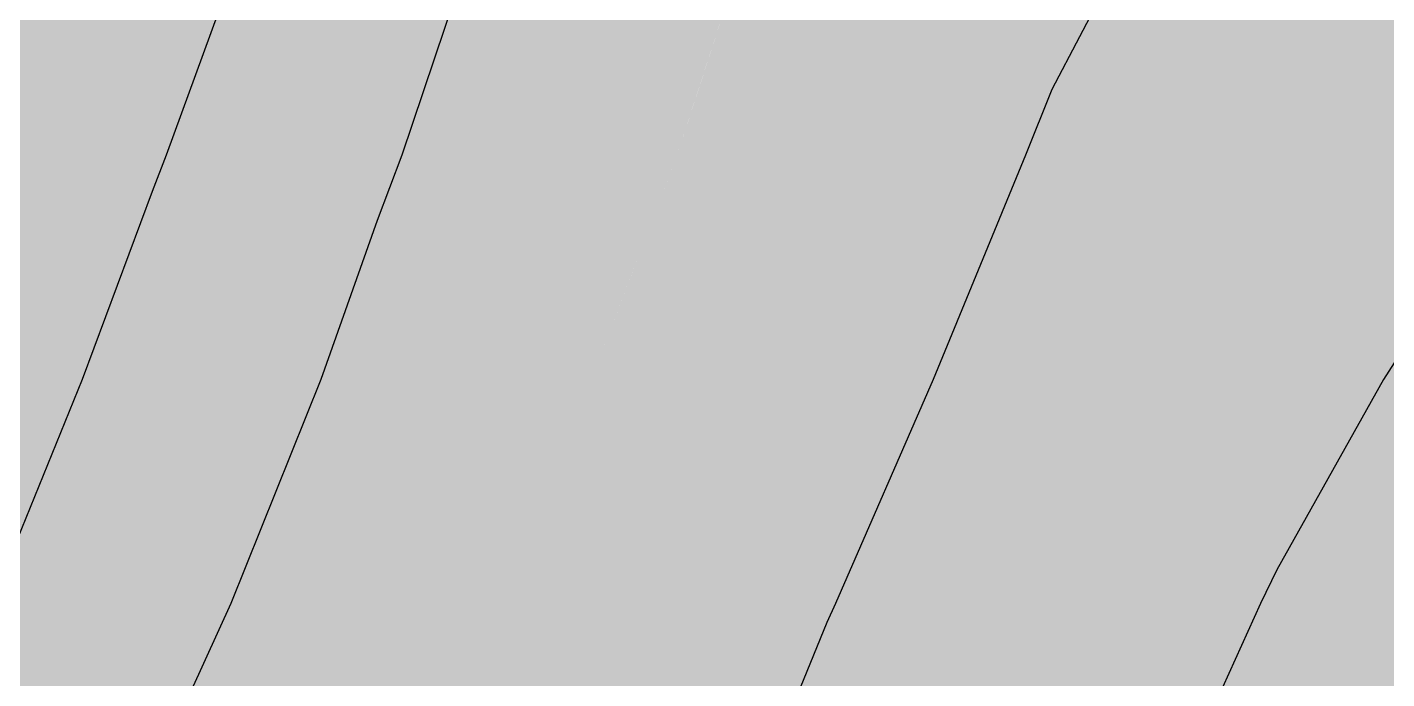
# Model space of a CAD drawing. Header units: inches. Extents: x 79.49066 to 79.49309, y 16.68944 to 16.6915.
# Drawn here: x 79.4924013 to 79.4925211, y 16.6900848 to 16.6901421 of the extents above; entities that cross this region are included whole.
import ezdxf

# ---------------------------------------------------------------- set-up
doc = ezdxf.new("R2010")
doc.units = ezdxf.units.IN
doc.header["$MEASUREMENT"] = 0
doc.layers.add('Contours_csv_excel_file_grd', color=7, linetype='CONTINUOUS')

msp = doc.modelspace()

# ---------------------------------------------------------------- hatches: boundary and pattern name
at = {"layer": 'Contours_csv_excel_file_grd', "true_color": 0x1e1e1e}
msp.add_hatch(color=250, dxfattribs=at).paths.add_polyline_path([(79.4924195, 16.689519), (79.49241741, 16.68953874), (79.49241541, 16.68955847), (79.49241348, 16.68957821), (79.49241226, 16.68959068), (79.49241159, 16.68959795), (79.49240976, 16.68961769), (79.49240791, 16.68963742), (79.49240602, 16.68965716), (79.49240416, 16.68967601), (79.49240407, 16.6896769), (79.49240204, 16.68969664), (79.49239992, 16.68971637), (79.4923977, 16.68973611), (79.49239538, 16.68975585), (79.49239297, 16.68977559), (79.49239243, 16.68977969), (79.49239057, 16.68979532), (79.49238811, 16.68981506), (79.49238555, 16.6898348), (79.49238285, 16.68985454), (79.49238, 16.68987427), (79.49237699, 16.68989401), (79.49237384, 16.68991375), (79.49237261, 16.6899211), (79.49237251, 16.68992176), (79.49237081, 16.68993348), (79.49236806, 16.68995322), (79.49236587, 16.68997296), (79.49236508, 16.6899927), (79.49236741, 16.69001243), (79.4923681, 16.69001483), (79.49237261, 16.69003049), (79.49237319, 16.69003217), (79.49238133, 16.69005191), (79.49238959, 16.69007165), (79.49239123, 16.69007568), (79.49239243, 16.69007866), (79.49239806, 16.69009138), (79.49240609, 16.69011112), (79.49241142, 16.69012541), (79.49241226, 16.69012767), (79.49241351, 16.69013086), (79.49242069, 16.6901506), (79.49242719, 16.69017033), (79.49242955, 16.69017736), (79.49243209, 16.69018493), (79.49243376, 16.69019007), (79.49244253, 16.69020981), (79.49245114, 16.69022423), (79.49245191, 16.69022553), (79.49245522, 16.69022955), (79.49247062, 16.69024928), (79.49247174, 16.69025082), (79.49247754, 16.69025749), (79.49248759, 16.69026902), (79.49249157, 16.69027414), (79.49250236, 16.69028606), (79.49250481, 16.69028876), (79.49251139, 16.69029693), (79.49252243, 16.69030849), (79.49252731, 16.69031419), (79.49253122, 16.69031875), (79.49254208, 16.69032823), (79.49255104, 16.69033597), (79.49256496, 16.69034259), (79.49257087, 16.69034541), (79.49257805, 16.69034797), (79.4925907, 16.69035168), (79.49261052, 16.69035834), (79.49263035, 16.69036732), (79.49263103, 16.69036771), (79.49263327, 16.69036906), (79.49264561, 16.6903765), (79.49265017, 16.69037925), (79.49265116, 16.69037997), (79.49265556, 16.69038317), (79.49266145, 16.69038744), (79.49266314, 16.69038887), (79.49267, 16.69039466), (79.49267, 16.69040062), (79.49267, 16.69040718), (79.49267, 16.6904195), (79.49267, 16.69042692), (79.49267, 16.69044223), (79.49265734, 16.69042692), (79.49265017, 16.6904195), (79.49263861, 16.69040718), (79.49263035, 16.69040062), (79.4926203, 16.69039466), (79.49261052, 16.69038887), (79.49260533, 16.69038744), (79.4925907, 16.69038317), (79.49257087, 16.69037997), (79.49256676, 16.69037925), (79.49255104, 16.6903765), (79.49253122, 16.69036906), (79.49252976, 16.69036771), (79.49252948, 16.69036732), (79.49252301, 16.69035834), (79.49251822, 16.69035168), (79.49251554, 16.69034797), (79.49251357, 16.69034541), (79.49251139, 16.69034259), (79.492507, 16.69033597), (79.49250187, 16.69032823), (79.49249491, 16.69031875), (79.49249157, 16.69031419), (79.49248787, 16.69030849), (79.49247966, 16.69029693), (79.49247385, 16.69028876), (79.49247174, 16.69028606), (79.49246371, 16.69027414), (79.49246026, 16.69026902), (79.49245191, 16.69025749), (79.49244787, 16.69025082), (79.49244694, 16.69024928), (79.49243505, 16.69022955), (79.49243281, 16.69022553), (79.49243209, 16.69022423), (79.49242531, 16.69020981), (79.49241709, 16.69019007), (79.49241514, 16.69018493), (79.49241226, 16.69017736), (79.4924095, 16.69017033), (79.49240219, 16.6901506), (79.49239461, 16.69013086), (79.49239333, 16.69012767), (79.49239243, 16.69012541), (79.49238695, 16.69011112), (79.4923791, 16.69009138), (79.49237384, 16.69007866), (79.49237261, 16.69007568), (79.49237107, 16.69007165), (79.4923637, 16.69005191), (79.49235708, 16.69003217), (79.49235667, 16.69003049), (79.49235278, 16.69001483), (79.49235223, 16.69001243), (79.49234977, 16.6899927), (79.49234932, 16.68997296), (79.49235017, 16.68995322), (79.49235171, 16.68993348), (79.49235278, 16.68992176), (79.49235285, 16.6899211), (79.49235361, 16.68991375), (79.49235569, 16.68989401), (79.49235771, 16.68987427), (79.49235962, 16.68985454), (79.49236138, 16.6898348), (79.49236303, 16.68981506), (79.49236459, 16.68979532), (79.49236578, 16.68977969), (79.4923661, 16.68977559), (79.49236757, 16.68975585), (79.49236897, 16.68973611), (79.49237027, 16.68971637), (79.49237147, 16.68969664), (79.49237257, 16.6896769), (79.49237261, 16.68967601), (79.4923736, 16.68965716), (79.49237454, 16.68963742), (79.49237542, 16.68961769), (79.49237625, 16.68959795), (79.49237656, 16.68959068), (79.49237709, 16.68957821), (79.49237795, 16.68955847), (79.49237888, 16.68953874), (79.4923799, 16.689519)])
at = {"layer": 'Contours_csv_excel_file_grd', "true_color": 0x1a1a1a}
msp.add_hatch(color=250, dxfattribs=at).paths.add_polyline_path([(79.4924615, 16.689519), (79.49245836, 16.68953874), (79.49245529, 16.68955847), (79.49245227, 16.68957821), (79.49245191, 16.6895805), (79.49245043, 16.68959068), (79.49244938, 16.68959795), (79.49244651, 16.68961769), (79.49244364, 16.68963742), (79.49244074, 16.68965716), (79.49243778, 16.6896769), (79.49243475, 16.68969664), (79.49243209, 16.68971346), (79.49243166, 16.68971637), (79.4924286, 16.68973611), (79.49242546, 16.68975585), (79.49242221, 16.68977559), (79.49242151, 16.68977969), (79.49241885, 16.68979532), (79.49241536, 16.68981506), (79.49241226, 16.68983172), (79.49241174, 16.6898348), (79.49240819, 16.68985454), (79.49240446, 16.68987427), (79.49240053, 16.68989401), (79.49239637, 16.68991375), (79.49239471, 16.6899211), (79.49239243, 16.68993119), (79.49239199, 16.68993348), (79.49238798, 16.68995322), (79.49238414, 16.68997296), (79.49238125, 16.6899927), (79.4923837, 16.69001243), (79.49239088, 16.69003049), (79.49239155, 16.69003217), (79.49239243, 16.69003426), (79.49240142, 16.69005191), (79.49241036, 16.69007165), (79.49241226, 16.69007618), (79.49241339, 16.69007866), (79.49241919, 16.69009138), (79.49242713, 16.69011112), (79.49243209, 16.69012511), (79.49243306, 16.69012767), (79.49243427, 16.69013086), (79.4924409, 16.6901506), (79.49244635, 16.69017033), (79.49244986, 16.69018493), (79.49245109, 16.69019007), (79.49245191, 16.69019187), (79.49246337, 16.69020981), (79.49247174, 16.69021997), (79.49247805, 16.69022553), (79.49248261, 16.69022955), (79.49249157, 16.69023867), (79.49250369, 16.69024928), (79.49250526, 16.69025082), (79.49251139, 16.69025686), (79.49252556, 16.69026902), (79.49253096, 16.69027414), (79.49253122, 16.69027438), (79.49254915, 16.69028876), (79.49255104, 16.69029036), (79.49256084, 16.69029693), (79.49257087, 16.69030366), (79.49257964, 16.69030849), (79.4925907, 16.69031409), (79.49260086, 16.69031875), (79.49261052, 16.69032317), (79.49262108, 16.69032823), (79.49263035, 16.69033238), (79.49263726, 16.69033597), (79.49265017, 16.69034269), (79.49265475, 16.69034541), (79.49265906, 16.69034797), (79.49266509, 16.69035168), (79.49267, 16.69035471), (79.49267, 16.69035834), (79.49267, 16.69036732), (79.49267, 16.69036771), (79.49267, 16.69037925), (79.49267, 16.69038744), (79.49267, 16.69039466), (79.49266145, 16.69038744), (79.49265017, 16.69037925), (79.49263103, 16.69036771), (79.49263035, 16.69036732), (79.49261052, 16.69035834), (79.49259972, 16.69035471), (79.4925907, 16.69035168), (79.49257805, 16.69034797), (79.49257087, 16.69034541), (79.49256515, 16.69034269), (79.49255104, 16.69033597), (79.49254688, 16.69033238), (79.49254208, 16.69032823), (79.49253629, 16.69032317), (79.49253122, 16.69031875), (79.49252723, 16.69031409), (79.49252243, 16.69030849), (79.49251781, 16.69030366), (79.49251139, 16.69029693), (79.4925061, 16.69029036), (79.49250481, 16.69028876), (79.49249178, 16.69027438), (79.49249157, 16.69027414), (79.49248759, 16.69026902), (79.492477, 16.69025686), (79.49247174, 16.69025082), (79.49247062, 16.69024928), (79.49246234, 16.69023867), (79.49245522, 16.69022955), (79.49245191, 16.69022553), (79.4924486, 16.69021997), (79.49244253, 16.69020981), (79.49243456, 16.69019187), (79.49243376, 16.69019007), (79.49243209, 16.69018493), (79.49242719, 16.69017033), (79.49242069, 16.6901506), (79.49241351, 16.69013086), (79.49241226, 16.69012767), (79.49241131, 16.69012511), (79.49240609, 16.69011112), (79.49239806, 16.69009138), (79.49239243, 16.69007866), (79.49239143, 16.69007618), (79.49238959, 16.69007165), (79.49238133, 16.69005191), (79.49237405, 16.69003426), (79.49237319, 16.69003217), (79.49237261, 16.69003049), (79.49236741, 16.69001243), (79.49236508, 16.6899927), (79.49236587, 16.68997296), (79.49236806, 16.68995322), (79.49237081, 16.68993348), (79.49237114, 16.68993119), (79.49237261, 16.6899211), (79.49237384, 16.68991375), (79.49237699, 16.68989401), (79.49238, 16.68987427), (79.49238285, 16.68985454), (79.49238555, 16.6898348), (79.49238595, 16.68983172), (79.49238811, 16.68981506), (79.49239057, 16.68979532), (79.49239243, 16.68977969), (79.49239297, 16.68977559), (79.49239538, 16.68975585), (79.4923977, 16.68973611), (79.49239992, 16.68971637), (79.49240023, 16.68971346), (79.49240204, 16.68969664), (79.49240407, 16.6896769), (79.49240602, 16.68965716), (79.49240791, 16.68963742), (79.49240976, 16.68961769), (79.49241159, 16.68959795), (79.49241226, 16.68959068), (79.49241325, 16.6895805), (79.49241348, 16.68957821), (79.49241541, 16.68955847), (79.49241741, 16.68953874), (79.4924195, 16.689519)])
at = {"layer": 'Contours_csv_excel_file_grd', "true_color": 0x171717}
msp.add_hatch(color=250, dxfattribs=at).paths.add_polyline_path([(79.49250659, 16.689519), (79.49250239, 16.68953874), (79.49249826, 16.68955847), (79.49249416, 16.68957821), (79.49249369, 16.6895805), (79.49249157, 16.68959073), (79.49249015, 16.68959795), (79.49248625, 16.68961769), (79.49248234, 16.68963742), (79.4924784, 16.68965716), (79.49247441, 16.6896769), (79.49247174, 16.68968978), (79.49247041, 16.68969664), (79.49246705, 16.68971346), (79.49246647, 16.68971637), (79.49246244, 16.68973611), (79.49245831, 16.68975585), (79.49245405, 16.68977559), (79.49245191, 16.68978509), (79.49244979, 16.68979532), (79.49244554, 16.68981506), (79.49244182, 16.68983172), (79.49244114, 16.6898348), (79.49243654, 16.68985454), (79.49243209, 16.68987274), (79.49243175, 16.68987427), (79.49242713, 16.68989401), (79.49242228, 16.68991375), (79.49241773, 16.68993119), (79.49241713, 16.68993348), (79.49241226, 16.68995084), (79.49241168, 16.68995322), (79.49240685, 16.68997296), (79.4924023, 16.6899927), (79.49240582, 16.69001243), (79.49241226, 16.69002575), (79.49241558, 16.69003217), (79.49241664, 16.69003426), (79.49242566, 16.69005191), (79.49243209, 16.69006613), (79.49243474, 16.69007165), (79.49243675, 16.69007618), (79.49244351, 16.69009138), (79.49245109, 16.69011112), (79.49245191, 16.69011353), (79.49245633, 16.69012511), (79.49245853, 16.69013086), (79.49246495, 16.6901506), (79.49247023, 16.69017033), (79.49247174, 16.69017626), (79.49247818, 16.69019007), (79.49248012, 16.69019187), (79.49249157, 16.69020249), (79.49250023, 16.69020981), (79.49251139, 16.69021841), (79.49251353, 16.69021997), (79.49252661, 16.69022955), (79.49253122, 16.69023305), (79.49253939, 16.69023867), (79.49255104, 16.69024668), (79.49255521, 16.69024928), (79.49256699, 16.69025686), (79.49257087, 16.69025936), (79.49258699, 16.69026902), (79.4925907, 16.6902712), (79.49259645, 16.69027438), (79.49261052, 16.69028216), (79.49262249, 16.69028876), (79.49262559, 16.69029036), (79.49263035, 16.69029281), (79.49265017, 16.69030349), (79.49265047, 16.69030366), (79.49265892, 16.69030849), (79.49266893, 16.69031409), (79.49267, 16.69031469), (79.49267, 16.69032317), (79.49267, 16.69032823), (79.49267, 16.69033238), (79.49267, 16.69034269), (79.49267, 16.69034797), (79.49267, 16.69035471), (79.49265906, 16.69034797), (79.49265017, 16.69034269), (79.49263035, 16.69033238), (79.49262108, 16.69032823), (79.49261052, 16.69032317), (79.49259201, 16.69031469), (79.4925907, 16.69031409), (79.49257964, 16.69030849), (79.49257087, 16.69030366), (79.49257062, 16.69030349), (79.4925547, 16.69029281), (79.49255104, 16.69029036), (79.49254915, 16.69028876), (79.49254092, 16.69028216), (79.49253122, 16.69027438), (79.49252786, 16.6902712), (79.49252556, 16.69026902), (79.4925143, 16.69025936), (79.49251139, 16.69025686), (79.49250369, 16.69024928), (79.49250071, 16.69024668), (79.49249157, 16.69023867), (79.49248605, 16.69023305), (79.49248261, 16.69022955), (79.49247174, 16.69021997), (79.49247045, 16.69021841), (79.49246337, 16.69020981), (79.49245869, 16.69020249), (79.49245191, 16.69019187), (79.49245109, 16.69019007), (79.49244777, 16.69017626), (79.49244635, 16.69017033), (79.4924409, 16.6901506), (79.49243427, 16.69013086), (79.49243209, 16.69012511), (79.49242798, 16.69011353), (79.49242713, 16.69011112), (79.49241919, 16.69009138), (79.49241226, 16.69007618), (79.49241036, 16.69007165), (79.49240786, 16.69006613), (79.49240142, 16.69005191), (79.49239243, 16.69003426), (79.49239155, 16.69003217), (79.492389, 16.69002575), (79.4923837, 16.69001243), (79.49238125, 16.6899927), (79.49238414, 16.68997296), (79.49238798, 16.68995322), (79.49238846, 16.68995084), (79.49239199, 16.68993348), (79.49239243, 16.68993119), (79.49239637, 16.68991375), (79.49240053, 16.68989401), (79.49240446, 16.68987427), (79.49240475, 16.68987274), (79.49240819, 16.68985454), (79.49241174, 16.6898348), (79.49241226, 16.68983172), (79.49241536, 16.68981506), (79.49241885, 16.68979532), (79.49242059, 16.68978509), (79.49242221, 16.68977559), (79.49242546, 16.68975585), (79.4924286, 16.68973611), (79.49243166, 16.68971637), (79.49243209, 16.68971346), (79.49243475, 16.68969664), (79.49243581, 16.68968978), (79.49243778, 16.6896769), (79.49244074, 16.68965716), (79.49244364, 16.68963742), (79.49244651, 16.68961769), (79.49244938, 16.68959795), (79.49245043, 16.68959073), (79.49245191, 16.6895805), (79.49245227, 16.68957821), (79.49245529, 16.68955847), (79.49245836, 16.68953874), (79.4924615, 16.689519)])
at = {"layer": 'Contours_csv_excel_file_grd', "true_color": 0x141414}
msp.add_hatch(color=250, dxfattribs=at).paths.add_polyline_path([(79.49255574, 16.689519), (79.49255104, 16.6895361), (79.49255035, 16.68953874), (79.49254519, 16.68955847), (79.49254005, 16.68957821), (79.49253679, 16.68959073), (79.49253491, 16.68959795), (79.49253122, 16.68961207), (79.49252983, 16.68961769), (79.4925249, 16.68963742), (79.49251993, 16.68965716), (79.4925149, 16.6896769), (79.49251155, 16.68968978), (79.49251139, 16.6896904), (79.49250988, 16.68969664), (79.49250496, 16.68971637), (79.49249995, 16.68973611), (79.49249482, 16.68975585), (79.49249157, 16.68976803), (79.49248969, 16.68977559), (79.49248726, 16.68978509), (79.49248464, 16.68979532), (79.49247945, 16.68981506), (79.4924741, 16.6898348), (79.49247174, 16.68984324), (79.49246882, 16.68985454), (79.49246399, 16.68987274), (79.49246358, 16.68987427), (79.49245819, 16.68989401), (79.49245263, 16.68991375), (79.49245191, 16.68991632), (79.49244751, 16.68993348), (79.49244319, 16.68995084), (79.4924426, 16.68995322), (79.49243839, 16.68997296), (79.49243666, 16.6899927), (79.49244005, 16.69001243), (79.49244492, 16.69002575), (79.49244727, 16.69003217), (79.49245191, 16.69004319), (79.49245564, 16.69005191), (79.49246191, 16.69006613), (79.49246434, 16.69007165), (79.49247174, 16.69008972), (79.49247248, 16.69009138), (79.4924811, 16.69011112), (79.49248209, 16.69011353), (79.49248923, 16.69013086), (79.49249157, 16.69013665), (79.49249887, 16.6901506), (79.49251139, 16.6901699), (79.49251177, 16.69017033), (79.4925183, 16.69017626), (79.49253122, 16.69018797), (79.49253407, 16.69019007), (79.49255104, 16.69020127), (79.49255316, 16.69020249), (79.49256591, 16.69020981), (79.49257087, 16.69021265), (79.49258172, 16.69021841), (79.4925907, 16.69022317), (79.49260174, 16.69022955), (79.49260779, 16.69023305), (79.49261052, 16.69023463), (79.49262941, 16.69024668), (79.49263035, 16.69024728), (79.4926334, 16.69024928), (79.49264994, 16.69025936), (79.49265017, 16.6902595), (79.49266578, 16.69026902), (79.49266951, 16.6902712), (79.49267, 16.69027148), (79.49267, 16.69028216), (79.49267, 16.69028876), (79.49267, 16.69029281), (79.49267, 16.69030349), (79.49267, 16.69030849), (79.49267, 16.69031469), (79.49265892, 16.69030849), (79.49265017, 16.69030349), (79.49263035, 16.69029281), (79.49262249, 16.69028876), (79.49261052, 16.69028216), (79.49259121, 16.69027148), (79.4925907, 16.6902712), (79.49258699, 16.69026902), (79.49257111, 16.6902595), (79.49257087, 16.69025936), (79.49255521, 16.69024928), (79.492552, 16.69024728), (79.49255104, 16.69024668), (79.49253352, 16.69023463), (79.49253122, 16.69023305), (79.49252661, 16.69022955), (79.4925179, 16.69022317), (79.49251139, 16.69021841), (79.49250392, 16.69021265), (79.49250023, 16.69020981), (79.49249157, 16.69020249), (79.49249025, 16.69020127), (79.49247818, 16.69019007), (79.4924772, 16.69018797), (79.49247174, 16.69017626), (79.49247023, 16.69017033), (79.49247012, 16.6901699), (79.49246495, 16.6901506), (79.49246042, 16.69013665), (79.49245853, 16.69013086), (79.49245191, 16.69011353), (79.49245109, 16.69011112), (79.49244351, 16.69009138), (79.49244277, 16.69008972), (79.49243474, 16.69007165), (79.49243209, 16.69006613), (79.49242566, 16.69005191), (79.49242121, 16.69004319), (79.49241558, 16.69003217), (79.49241226, 16.69002575), (79.49240582, 16.69001243), (79.4924023, 16.6899927), (79.49240685, 16.68997296), (79.49241168, 16.68995322), (79.49241226, 16.68995084), (79.49241713, 16.68993348), (79.49242161, 16.68991632), (79.49242228, 16.68991375), (79.49242713, 16.68989401), (79.49243175, 16.68987427), (79.49243209, 16.68987274), (79.49243654, 16.68985454), (79.49243917, 16.68984324), (79.49244114, 16.6898348), (79.49244554, 16.68981506), (79.49244979, 16.68979532), (79.49245191, 16.68978509), (79.49245405, 16.68977559), (79.49245568, 16.68976803), (79.49245831, 16.68975585), (79.49246244, 16.68973611), (79.49246647, 16.68971637), (79.49247041, 16.68969664), (79.49247162, 16.6896904), (79.49247174, 16.68968978), (79.49247441, 16.6896769), (79.4924784, 16.68965716), (79.49248234, 16.68963742), (79.49248625, 16.68961769), (79.49248736, 16.68961207), (79.49249015, 16.68959795), (79.49249157, 16.68959073), (79.49249416, 16.68957821), (79.49249826, 16.68955847), (79.49250239, 16.68953874), (79.49250296, 16.6895361), (79.49250659, 16.689519)])
at = {"layer": 'Contours_csv_excel_file_grd', "true_color": 0x101010}
msp.add_hatch(color=250, dxfattribs=at).paths.add_polyline_path([(79.49261017, 16.689519), (79.49260463, 16.6895361), (79.49260378, 16.68953874), (79.49259739, 16.68955847), (79.49259099, 16.68957821), (79.4925907, 16.68957911), (79.49258485, 16.68959795), (79.49258045, 16.68961207), (79.4925787, 16.68961769), (79.4925725, 16.68963742), (79.49257087, 16.68964254), (79.49256648, 16.68965716), (79.49256047, 16.6896769), (79.4925563, 16.6896904), (79.49255438, 16.68969664), (79.49255104, 16.68970724), (79.49254835, 16.68971637), (79.49254241, 16.68973611), (79.49253637, 16.68975585), (79.49253255, 16.68976803), (79.49253122, 16.68977229), (79.49253025, 16.68977559), (79.49252437, 16.68979532), (79.49251837, 16.68981506), (79.49251225, 16.6898348), (79.49251139, 16.68983753), (79.49250973, 16.68984324), (79.49250644, 16.68985454), (79.49250065, 16.68987427), (79.49249487, 16.68989401), (79.49249157, 16.68990573), (79.49248944, 16.68991375), (79.49248881, 16.68991632), (79.49248463, 16.68993348), (79.49248055, 16.68995322), (79.49247793, 16.68997296), (79.4924777, 16.6899927), (79.49248045, 16.69001243), (79.49248576, 16.69003217), (79.49248958, 16.69004319), (79.49249157, 16.6900489), (79.49249265, 16.69005191), (79.49250103, 16.69007165), (79.49250921, 16.69008972), (79.49250996, 16.69009138), (79.49251139, 16.69009435), (79.49252079, 16.69011112), (79.49253122, 16.69012739), (79.49253391, 16.69013086), (79.49253934, 16.69013665), (79.49255104, 16.69014915), (79.4925527, 16.6901506), (79.49257087, 16.69016389), (79.49258099, 16.6901699), (79.49258171, 16.69017033), (79.4925907, 16.69017508), (79.49261052, 16.69018402), (79.49261731, 16.69018797), (79.49262092, 16.69019007), (79.49263035, 16.69019654), (79.49263688, 16.69020127), (79.49264867, 16.69020981), (79.49265017, 16.69021092), (79.49265271, 16.69021265), (79.49266822, 16.69022317), (79.49267, 16.69022438), (79.49267, 16.69022955), (79.49267, 16.69023463), (79.49267, 16.69024728), (79.49267, 16.69024928), (79.49267, 16.6902595), (79.49267, 16.69026902), (79.49267, 16.69027148), (79.49266578, 16.69026902), (79.49265017, 16.6902595), (79.4926334, 16.69024928), (79.49263035, 16.69024728), (79.49261052, 16.69023463), (79.49260174, 16.69022955), (79.49259279, 16.69022438), (79.4925907, 16.69022317), (79.49257087, 16.69021265), (79.49256786, 16.69021092), (79.49256591, 16.69020981), (79.49255104, 16.69020127), (79.49254387, 16.69019654), (79.49253407, 16.69019007), (79.49253122, 16.69018797), (79.49252687, 16.69018402), (79.49251701, 16.69017508), (79.49251177, 16.69017033), (79.49251139, 16.6901699), (79.49250749, 16.69016389), (79.49249887, 16.6901506), (79.49249812, 16.69014915), (79.49249157, 16.69013665), (79.49248923, 16.69013086), (79.4924878, 16.69012739), (79.4924811, 16.69011112), (79.49247378, 16.69009435), (79.49247248, 16.69009138), (79.49247174, 16.69008972), (79.49246434, 16.69007165), (79.49245564, 16.69005191), (79.49245436, 16.6900489), (79.49245191, 16.69004319), (79.49244727, 16.69003217), (79.49244005, 16.69001243), (79.49243666, 16.6899927), (79.49243839, 16.68997296), (79.4924426, 16.68995322), (79.49244751, 16.68993348), (79.49245191, 16.68991632), (79.49245263, 16.68991375), (79.49245489, 16.68990573), (79.49245819, 16.68989401), (79.49246358, 16.68987427), (79.49246882, 16.68985454), (79.49247174, 16.68984324), (79.49247334, 16.68983753), (79.4924741, 16.6898348), (79.49247945, 16.68981506), (79.49248464, 16.68979532), (79.49248969, 16.68977559), (79.49249051, 16.68977229), (79.49249157, 16.68976803), (79.49249482, 16.68975585), (79.49249995, 16.68973611), (79.49250496, 16.68971637), (79.49250723, 16.68970724), (79.49250988, 16.68969664), (79.49251139, 16.6896904), (79.4925149, 16.6896769), (79.49251993, 16.68965716), (79.49252361, 16.68964254), (79.4925249, 16.68963742), (79.49252983, 16.68961769), (79.49253122, 16.68961207), (79.49253491, 16.68959795), (79.49253981, 16.68957911), (79.49254005, 16.68957821), (79.49254519, 16.68955847), (79.49255035, 16.68953874), (79.49255104, 16.6895361), (79.49255574, 16.689519)])
at = {"layer": 'Contours_csv_excel_file_grd', "true_color": 0x0d0d0d}
msp.add_hatch(color=28, dxfattribs=at).paths.add_polyline_path([(79.49267, 16.689519), (79.49267, 16.68952371), (79.49266426, 16.68953874), (79.49265668, 16.68955847), (79.49265017, 16.68957532), (79.49264911, 16.68957821), (79.49264878, 16.68957911), (79.4926418, 16.68959795), (79.49263443, 16.68961769), (79.49263035, 16.68962848), (79.49262715, 16.68963742), (79.49262529, 16.68964254), (79.49262, 16.68965716), (79.49261276, 16.6896769), (79.49261052, 16.68968292), (79.49260571, 16.68969664), (79.49260193, 16.68970724), (79.49259868, 16.68971637), (79.49259152, 16.68973611), (79.4925907, 16.68973836), (79.49258465, 16.68975585), (79.49257889, 16.68977229), (79.49257773, 16.68977559), (79.49257087, 16.68979485), (79.49257071, 16.68979532), (79.4925641, 16.68981506), (79.49255744, 16.6898348), (79.49255652, 16.68983753), (79.49255104, 16.68985378), (79.49255081, 16.68985454), (79.49254475, 16.68987427), (79.49253892, 16.68989401), (79.49253572, 16.68990573), (79.49253352, 16.68991375), (79.49253122, 16.68992362), (79.49252903, 16.68993348), (79.49252576, 16.68995322), (79.49252401, 16.68997296), (79.49252426, 16.6899927), (79.49252674, 16.69001243), (79.49253122, 16.69003141), (79.49253141, 16.69003217), (79.49253739, 16.6900489), (79.49253847, 16.69005191), (79.49254753, 16.69007165), (79.49255104, 16.69007787), (79.49255945, 16.69009138), (79.49256176, 16.69009435), (79.49257087, 16.69010607), (79.49257527, 16.69011112), (79.4925907, 16.69012539), (79.49259311, 16.69012739), (79.49259731, 16.69013086), (79.49261052, 16.69013999), (79.49262465, 16.69014915), (79.49262688, 16.6901506), (79.49263035, 16.69015263), (79.49264886, 16.69016389), (79.49265017, 16.69016469), (79.49265955, 16.69017033), (79.49266718, 16.69017508), (79.49267, 16.69017684), (79.49267, 16.69018402), (79.49267, 16.69019007), (79.49267, 16.69019654), (79.49267, 16.69020981), (79.49267, 16.69021092), (79.49267, 16.69022438), (79.49265017, 16.69021092), (79.49264867, 16.69020981), (79.49263035, 16.69019654), (79.49262092, 16.69019007), (79.49261052, 16.69018402), (79.49259459, 16.69017684), (79.4925907, 16.69017508), (79.49258171, 16.69017033), (79.49257221, 16.69016469), (79.49257087, 16.69016389), (79.49255549, 16.69015263), (79.4925527, 16.6901506), (79.49255104, 16.69014915), (79.49254246, 16.69013999), (79.49253391, 16.69013086), (79.49253122, 16.69012739), (79.49252994, 16.69012539), (79.49252079, 16.69011112), (79.49251796, 16.69010607), (79.49251139, 16.69009435), (79.49250996, 16.69009138), (79.49250384, 16.69007787), (79.49250103, 16.69007165), (79.49249265, 16.69005191), (79.49249157, 16.6900489), (79.49248576, 16.69003217), (79.49248556, 16.69003141), (79.49248045, 16.69001243), (79.4924777, 16.6899927), (79.49247793, 16.68997296), (79.49248055, 16.68995322), (79.49248463, 16.68993348), (79.49248703, 16.68992362), (79.49248944, 16.68991375), (79.49249157, 16.68990573), (79.49249487, 16.68989401), (79.49250065, 16.68987427), (79.49250644, 16.68985454), (79.49250666, 16.68985378), (79.49251139, 16.68983753), (79.49251225, 16.6898348), (79.49251837, 16.68981506), (79.49252437, 16.68979532), (79.49252451, 16.68979485), (79.49253025, 16.68977559), (79.49253122, 16.68977229), (79.49253637, 16.68975585), (79.49254173, 16.68973836), (79.49254241, 16.68973611), (79.49254835, 16.68971637), (79.49255104, 16.68970724), (79.49255438, 16.68969664), (79.49255861, 16.68968292), (79.49256047, 16.6896769), (79.49256648, 16.68965716), (79.49257087, 16.68964254), (79.4925725, 16.68963742), (79.49257531, 16.68962848), (79.4925787, 16.68961769), (79.49258485, 16.68959795), (79.4925907, 16.68957911), (79.49259099, 16.68957821), (79.49259193, 16.68957532), (79.49259739, 16.68955847), (79.49260378, 16.68953874), (79.49260864, 16.68952371), (79.49261017, 16.689519)])
at = {"layer": 'Contours_csv_excel_file_grd', "true_color": 0x000000}
for points in [[(79.49247783, 16.69013035), (79.49247803, 16.69013037), (79.49247806, 16.69013038), (79.49247822, 16.69013043), (79.49247825, 16.69013044), (79.4924784, 16.69013052), (79.49247843, 16.69013054), (79.49247858, 16.69013064), (79.49247875, 16.69013079), (79.49247877, 16.69013081), (79.49247892, 16.69013098), (79.49247906, 16.69013116), (79.49247908, 16.6901312), (79.49247917, 16.69013134), (79.49247924, 16.69013145), (79.49247928, 16.69013152), (79.49247937, 16.6901317), (79.49247946, 16.69013188), (79.49247954, 16.69013205), (79.49247955, 16.69013207), (79.49247962, 16.69013226), (79.49247969, 16.69013245), (79.49247978, 16.69013267), (79.49247979, 16.6901327), (79.49247984, 16.69013291), (79.49247987, 16.690133), (79.4924799, 16.69013317), (79.49247992, 16.69013328), (79.49247994, 16.69013344), (79.49247995, 16.69013353), (79.49247994, 16.69013374), (79.49247994, 16.69013377), (79.49247991, 16.69013399), (79.49247985, 16.69013418), (79.49247976, 16.69013437), (79.49247975, 16.69013439), (79.49247962, 16.69013456), (79.49247945, 16.69013474), (79.49247924, 16.69013492), (79.49247914, 16.69013499), (79.49247898, 16.6901351), (79.49247875, 16.69013524), (79.49247869, 16.69013528), (79.49247831, 16.69013546), (79.49247798, 16.69013563), (79.49247792, 16.69013565), (79.49247752, 16.6901358), (79.49247726, 16.6901359), (79.49247719, 16.69013592), (79.49247694, 16.690136), (79.49247687, 16.69013601), (79.49247664, 16.69013606), (79.49247657, 16.69013607), (79.49247637, 16.69013609), (79.49247612, 16.6901361), (79.4924761, 16.69013609), (79.4924759, 16.69013607), (79.49247587, 16.69013606), (79.49247571, 16.69013601), (79.49247567, 16.690136), (79.49247552, 16.69013592), (79.4924755, 16.6901359), (79.49247535, 16.6901358), (79.49247518, 16.69013565), (79.49247516, 16.69013563), (79.49247501, 16.69013546), (79.49247487, 16.69013528), (79.49247485, 16.69013524), (79.49247476, 16.6901351), (79.49247469, 16.69013499), (79.49247465, 16.69013492), (79.49247456, 16.69013474), (79.49247447, 16.69013456), (79.49247439, 16.69013439), (79.49247438, 16.69013437), (79.49247431, 16.69013418), (79.49247423, 16.69013399), (79.49247415, 16.69013377), (79.49247414, 16.69013374), (79.49247408, 16.69013353), (79.49247406, 16.69013344), (79.49247403, 16.69013328), (79.49247401, 16.69013317), (79.49247399, 16.690133), (79.49247398, 16.69013291), (79.49247398, 16.6901327), (79.49247398, 16.69013267), (79.49247402, 16.69013245), (79.49247408, 16.69013226), (79.49247417, 16.69013207), (79.49247418, 16.69013205), (79.4924743, 16.69013188), (79.49247448, 16.6901317), (79.49247469, 16.69013152), (79.49247479, 16.69013145), (79.49247495, 16.69013134), (79.49247518, 16.6901312), (79.49247524, 16.69013116), (79.49247561, 16.69013098), (79.49247595, 16.69013081), (79.492476, 16.69013079), (79.4924764, 16.69013064), (79.49247667, 16.69013054), (79.49247674, 16.69013052), (79.49247699, 16.69013044), (79.49247706, 16.69013043), (79.49247729, 16.69013038), (79.49247736, 16.69013037), (79.49247756, 16.69013035), (79.4924778, 16.69013035)], [(79.4924571, 16.69012817), (79.49245688, 16.6901286), (79.49245671, 16.69012888), (79.49245656, 16.69012913), (79.49245618, 16.69012963), (79.49245616, 16.69012966), (79.49245583, 16.69013002), (79.49245575, 16.69013011), (79.49245549, 16.69013035), (79.49245527, 16.69013055), (79.49245477, 16.69013095), (79.49245474, 16.69013097), (79.49245437, 16.69013122), (79.49245417, 16.69013135), (79.49245397, 16.69013147), (79.49245357, 16.69013169), (79.49245356, 16.6901317), (79.49245315, 16.6901319), (79.4924529, 16.69013202), (79.49245274, 16.69013208), (79.49245232, 16.69013224), (79.49245212, 16.69013232), (79.49245191, 16.69013238), (79.49245151, 16.6901325), (79.49245134, 16.69013255), (79.49245109, 16.6901326), (79.4924507, 16.69013268), (79.49245056, 16.6901327), (79.49245025, 16.69013273), (79.49244988, 16.69013277), (79.4924498, 16.69013278), (79.49244942, 16.69013278), (79.49244925, 16.69013278), (79.49244905, 16.69013277), (79.49244868, 16.69013273), (79.49244848, 16.6901327), (79.49244831, 16.69013268), (79.49244795, 16.6901326), (79.49244778, 16.69013255), (79.4924476, 16.6901325), (79.49244725, 16.69013238), (79.4924471, 16.69013232), (79.4924469, 16.69013224), (79.49244656, 16.69013208), (79.49244644, 16.69013202), (79.49244622, 16.6901319), (79.49244591, 16.6901317), (79.4924459, 16.69013169), (79.49244557, 16.69013147), (79.49244543, 16.69013135), (79.49244526, 16.69013122), (79.49244497, 16.69013097), (79.49244495, 16.69013095), (79.49244455, 16.69013055), (79.49244435, 16.69013035), (79.49244414, 16.69013011), (79.49244406, 16.69013002), (79.49244378, 16.69012966), (79.49244376, 16.69012963), (79.49244342, 16.69012913), (79.49244325, 16.69012888), (79.49244309, 16.6901286), (79.49244284, 16.69012817)], [(79.49244439, 16.69011703), (79.49244443, 16.69011704), (79.49244455, 16.69011711), (79.49244456, 16.69011712), (79.49244466, 16.69011723), (79.49244467, 16.69011723), (79.49244474, 16.69011737), (79.49244475, 16.69011742), (79.49244477, 16.69011751), (79.49244478, 16.6901177), (79.49244478, 16.69011772), (79.49244477, 16.69011784), (79.49244475, 16.69011798), (79.49244475, 16.69011799), (79.4924447, 16.69011829), (79.49244469, 16.69011832), (79.49244467, 16.69011848), (79.49244462, 16.69011875), (79.49244456, 16.69011912), (79.49244456, 16.69011918), (79.49244449, 16.69011987), (79.49244447, 16.69012009), (79.49244446, 16.6901203), (79.49244444, 16.69012062), (79.49244444, 16.69012077), (79.49244444, 16.69012118), (79.49244446, 16.69012181), (79.49244448, 16.69012238), (79.49244448, 16.69012238), (79.49244455, 16.69012299), (79.49244455, 16.690123), (79.49244468, 16.69012362), (79.49244468, 16.69012364), (79.49244487, 16.69012427), (79.49244488, 16.69012428), (79.49244513, 16.69012492), (79.49244515, 16.69012496), (79.4924454, 16.69012548), (79.4924455, 16.69012565), (79.4924457, 16.69012599), (79.49244596, 16.69012635), (79.49244603, 16.69012645), (79.49244638, 16.69012685), (79.49244661, 16.69012706), (79.49244676, 16.6901272), (79.49244715, 16.69012749), (79.49244756, 16.69012773), (79.49244798, 16.69012791), (79.4924483, 16.69012801), (79.49244841, 16.69012805), (79.49244885, 16.69012813), (79.49244931, 16.69012817), (79.49244284, 16.69012817), (79.49244282, 16.69012813), (79.49244277, 16.69012805), (79.49244275, 16.69012801), (79.49244271, 16.69012791), (79.49244262, 16.69012773), (79.4924425, 16.69012749), (79.49244236, 16.6901272), (79.4924423, 16.69012706), (79.49244221, 16.69012685), (79.49244205, 16.69012645), (79.49244201, 16.69012635), (79.49244188, 16.69012599), (79.49244176, 16.69012565), (79.49244171, 16.69012548), (79.49244156, 16.69012496), (79.49244155, 16.69012492), (79.4924414, 16.69012428), (79.4924414, 16.69012427), (79.49244128, 16.69012364), (79.49244128, 16.69012362), (79.49244119, 16.690123), (79.49244119, 16.69012299), (79.49244113, 16.69012238), (79.49244113, 16.69012238), (79.4924411, 16.69012181), (79.49244111, 16.69012118), (79.49244111, 16.69012077), (79.49244112, 16.69012062), (79.49244115, 16.6901203), (79.49244117, 16.69012009), (79.4924412, 16.69011987), (79.49244132, 16.69011918), (79.49244133, 16.69011912), (79.49244143, 16.69011875), (79.49244155, 16.69011848), (79.49244165, 16.69011832), (79.49244167, 16.69011829), (79.49244194, 16.69011799), (79.49244195, 16.69011798), (79.49244213, 16.69011784), (79.49244232, 16.69011772), (79.49244235, 16.6901177), (79.49244274, 16.69011751), (79.49244293, 16.69011742), (79.49244305, 16.69011737), (79.49244338, 16.69011723), (79.49244339, 16.69011723), (79.49244371, 16.69011712), (79.49244374, 16.69011711), (79.492444, 16.69011704), (79.49244402, 16.69011703), (79.49244425, 16.69011701)], [(79.49245759, 16.69012352), (79.49245755, 16.69012354), (79.49245758, 16.69012374), (79.49245768, 16.69012424), (79.49245768, 16.69012431), (79.49245774, 16.69012486), (79.49245774, 16.69012493), (79.49245774, 16.69012537), (79.49245774, 16.69012559), (79.49245772, 16.69012585), (79.49245768, 16.69012624), (79.49245767, 16.6901263), (79.49245759, 16.69012672), (79.49245756, 16.69012687), (79.49245749, 16.69012709), (79.4924574, 16.69012742), (79.49245738, 16.69012747), (79.49245729, 16.69012771), (79.49245722, 16.69012788), (79.49245717, 16.69012802), (79.49245716, 16.69012805), (79.49245713, 16.69012811), (79.4924571, 16.69012816), (79.4924571, 16.69012817), (79.49244931, 16.69012817), (79.49244977, 16.69012816), (79.49245024, 16.69012811), (79.49245054, 16.69012805), (79.4924507, 16.69012802), (79.49245115, 16.69012788), (79.4924516, 16.69012771), (79.49245208, 16.69012747), (79.49245218, 16.69012742), (79.49245272, 16.69012709), (79.492453, 16.69012687), (79.4924532, 16.69012672), (79.49245362, 16.6901263), (79.49245368, 16.69012624), (79.492454, 16.69012585), (79.49245417, 16.69012559), (79.49245431, 16.69012537), (79.49245454, 16.69012493), (79.49245457, 16.69012486), (79.49245478, 16.69012431), (79.4924548, 16.69012424), (79.49245493, 16.69012374), (79.49245496, 16.69012354), (79.49245496, 16.69012352)], [(79.49247169, 16.69012366), (79.49247153, 16.69012391), (79.49247133, 16.6901242), (79.49247127, 16.69012429), (79.49247098, 16.69012466), (79.49247082, 16.69012483), (79.49247067, 16.69012501), (79.49247033, 16.69012535), (79.49247027, 16.6901254), (79.49246998, 16.69012567), (79.49246967, 16.69012592), (79.4924696, 16.69012598), (79.4924692, 16.69012627), (79.49246903, 16.69012638), (79.49246878, 16.69012654), (79.49246838, 16.69012678), (79.49246834, 16.6901268), (79.49246788, 16.69012704), (79.49246771, 16.69012712), (79.4924674, 16.69012726), (79.49246705, 16.6901274), (79.49246671, 16.69012753), (79.49246638, 16.69012762), (79.49246603, 16.69012772), (79.49246571, 16.69012777), (79.49246533, 16.69012783), (79.49246497, 16.69012786), (79.49246463, 16.69012788), (79.49246393, 16.69012786), (79.49246375, 16.69012783), (79.49246325, 16.69012777), (79.49246302, 16.69012772), (79.49246259, 16.69012762), (79.49246232, 16.69012753), (79.49246194, 16.6901274), (79.49246164, 16.69012726), (79.49246131, 16.69012712), (79.49246117, 16.69012704), (79.49246073, 16.6901268), (79.4924607, 16.69012678), (79.49246034, 16.69012654), (79.4924601, 16.69012638), (79.49245996, 16.69012627), (79.4924596, 16.69012598), (79.49245953, 16.69012592), (79.49245927, 16.69012567), (79.49245898, 16.6901254), (79.49245894, 16.69012535), (79.49245864, 16.69012501), (79.49245848, 16.69012483), (79.49245835, 16.69012466), (79.49245808, 16.69012429), (79.49245801, 16.6901242), (79.49245783, 16.69012391), (79.49245768, 16.69012366)], [(79.49245553, 16.69011475), (79.49245556, 16.69011476), (79.49245577, 16.69011483), (79.49245579, 16.69011484), (79.49245594, 16.69011494), (79.492456, 16.690115), (79.49245608, 16.69011509), (79.49245613, 16.69011519), (79.49245618, 16.69011526), (79.49245623, 16.69011538), (79.49245631, 16.69011557), (79.4924564, 16.69011576), (79.49245648, 16.69011595), (79.49245656, 16.69011615), (79.49245665, 16.69011634), (79.49245673, 16.69011654), (79.49245741, 16.69011809), (79.49245782, 16.69011894), (79.49245788, 16.69011905), (79.49245824, 16.69011973), (79.49245828, 16.69011978), (79.4924587, 16.69012044), (79.49245873, 16.69012049), (79.49245918, 16.69012109), (79.49245926, 16.69012118), (79.49245968, 16.69012166), (79.49245988, 16.69012185), (79.4924602, 16.69012217), (79.49246063, 16.69012251), (79.49246074, 16.6901226), (79.49246129, 16.69012295), (79.49246166, 16.69012314), (79.49246186, 16.69012324), (79.49246244, 16.69012345), (79.49246273, 16.69012352), (79.49245496, 16.69012352), (79.49245497, 16.69012345), (79.492455, 16.69012324), (79.49245501, 16.69012314), (79.49245502, 16.69012295), (79.49245504, 16.6901226), (79.49245504, 16.69012251), (79.49245502, 16.69012217), (79.492455, 16.69012185), (79.49245498, 16.69012166), (79.49245491, 16.69012118), (79.49245488, 16.69012109), (79.49245474, 16.69012049), (79.49245473, 16.69012044), (79.49245452, 16.69011978), (79.4924545, 16.69011973), (79.49245423, 16.69011905), (79.49245418, 16.69011894), (79.49245381, 16.69011809), (79.49245313, 16.69011654), (79.49245306, 16.69011634), (79.49245305, 16.69011615), (79.49245309, 16.69011595), (79.49245317, 16.69011576), (79.49245332, 16.69011557), (79.49245354, 16.69011538), (79.49245371, 16.69011526), (79.49245383, 16.69011519), (79.49245403, 16.69011509), (79.49245421, 16.690115), (79.49245437, 16.69011494), (79.49245464, 16.69011484), (79.49245469, 16.69011483), (79.49245499, 16.69011476), (79.492455, 16.69011475), (79.4924553, 16.69011473)], [(79.49246273, 16.69012352), (79.49246302, 16.69012359), (79.49246362, 16.69012366), (79.49245768, 16.69012366), (79.49245763, 16.69012359), (79.49245759, 16.69012352)], [(79.49246601, 16.69010671), (79.49246606, 16.69010672), (79.49246621, 16.69010675), (79.49246627, 16.69010677), (79.49246643, 16.69010683), (79.49246648, 16.69010686), (79.4924667, 16.69010699), (79.49246676, 16.69010703), (79.49246695, 16.69010717), (79.49246718, 16.69010734), (79.49246729, 16.69010742), (79.49246739, 16.69010751), (79.49246758, 16.69010766), (79.49246761, 16.69010769), (79.49246775, 16.69010782), (79.49246791, 16.69010796), (79.49246795, 16.690108), (79.49246806, 16.69010811), (79.4924682, 16.69010826), (79.49246834, 16.69010841), (79.49246845, 16.69010853), (79.49246859, 16.69010868), (79.49246867, 16.69010875), (79.49246894, 16.69010906), (79.49246905, 16.69010919), (79.49246937, 16.69010959), (79.49246943, 16.69010967), (79.49246987, 16.69011028), (79.49247016, 16.69011069), (79.4924702, 16.69011075), (79.49247045, 16.69011113), (79.49247059, 16.69011134), (79.49247095, 16.69011198), (79.49247105, 16.69011216), (79.4924713, 16.69011264), (79.49247134, 16.69011274), (79.49247162, 16.69011335), (79.49247164, 16.69011338), (79.49247187, 16.69011394), (79.49247192, 16.69011407), (79.49247209, 16.69011453), (79.49247219, 16.69011482), (79.49247229, 16.6901151), (79.49247242, 16.69011556), (79.49247246, 16.69011567), (79.4924726, 16.69011624), (79.49247261, 16.69011628), (79.49247272, 16.6901168), (79.49247275, 16.69011697), (79.49247281, 16.69011735), (79.49247285, 16.69011764), (79.49247288, 16.69011789), (79.49247291, 16.69011828), (79.49247292, 16.69011842), (79.49247294, 16.69011889), (79.49247294, 16.69011895), (79.49247293, 16.69011946), (79.49247293, 16.69011947), (79.4924729, 16.69011996), (79.49247289, 16.69012002), (79.49247284, 16.69012044), (79.49247283, 16.69012054), (79.49247276, 16.69012092), (79.49247274, 16.69012103), (79.49247266, 16.69012138), (79.49247263, 16.69012148), (79.49247253, 16.69012184), (79.4924725, 16.6901219), (79.49247237, 16.69012228), (79.49247237, 16.69012228), (79.49247223, 16.69012263), (79.4924722, 16.69012271), (79.49247209, 16.69012293), (79.492472, 16.69012312), (79.49247196, 16.69012319), (79.49247183, 16.69012342), (79.49247178, 16.69012352), (79.49247174, 16.69012358), (79.49247169, 16.69012366), (79.49247169, 16.69012366), (79.49246362, 16.69012366), (79.49246422, 16.69012366), (79.49246482, 16.69012358), (79.49246503, 16.69012352), (79.49246543, 16.69012342), (79.49246604, 16.69012319), (79.49246618, 16.69012312), (79.49246657, 16.69012293), (79.49246694, 16.69012271), (79.49246707, 16.69012263), (79.49246752, 16.69012228), (79.49246752, 16.69012228), (79.49246793, 16.6901219), (79.49246798, 16.69012184), (79.49246829, 16.69012148), (79.49246836, 16.69012138), (79.4924686, 16.69012103), (79.49246865, 16.69012092), (79.49246885, 16.69012054), (79.49246889, 16.69012044), (79.49246905, 16.69012002), (79.49246907, 16.69011996), (79.4924692, 16.69011947), (79.4924692, 16.69011946), (79.49246928, 16.69011895), (79.49246929, 16.69011889), (79.49246931, 16.69011842), (79.49246931, 16.69011828), (79.49246929, 16.69011789), (79.49246928, 16.69011764), (79.49246924, 16.69011735), (79.49246919, 16.69011697), (79.49246915, 16.6901168), (79.49246903, 16.69011628), (79.49246901, 16.69011624), (79.49246883, 16.69011567), (79.4924688, 16.69011556), (79.49246861, 16.6901151), (79.4924685, 16.69011482), (79.49246836, 16.69011453), (79.49246815, 16.69011407), (79.49246807, 16.69011394), (79.49246776, 16.69011338), (79.49246774, 16.69011335), (79.49246735, 16.69011274), (79.49246728, 16.69011264), (79.49246691, 16.69011216), (79.49246675, 16.69011198), (79.4924662, 16.69011134), (79.49246602, 16.69011113), (79.49246565, 16.69011075), (79.49246559, 16.69011069), (79.49246517, 16.69011028), (79.49246449, 16.69010967), (79.4924644, 16.69010959), (79.49246389, 16.69010919), (79.49246373, 16.69010906), (79.49246334, 16.69010875), (79.49246324, 16.69010868), (79.49246309, 16.69010853), (79.49246302, 16.69010841), (79.49246297, 16.69010826), (79.49246298, 16.69010811), (79.49246302, 16.690108), (79.49246303, 16.69010796), (79.49246313, 16.69010782), (79.49246326, 16.69010769), (79.49246328, 16.69010766), (79.49246351, 16.69010751), (79.49246366, 16.69010742), (79.49246381, 16.69010734), (79.49246417, 16.69010717), (79.49246452, 16.69010703), (79.49246461, 16.69010699), (79.49246498, 16.69010686), (79.49246508, 16.69010683), (79.49246529, 16.69010677), (79.4924654, 16.69010675), (79.49246556, 16.69010672), (79.4924657, 16.69010671), (79.4924658, 16.6901067)], [(79.49245447, 16.69010666), (79.49245436, 16.69010672), (79.49245331, 16.69010726), (79.49245318, 16.69010733), (79.49245224, 16.69010776), (79.49245157, 16.69010807), (79.49245121, 16.69010822), (79.49245021, 16.69010864), (79.49244983, 16.6901088), (79.49244924, 16.69010902), (79.49244832, 16.69010936), (79.49244816, 16.69010942), (79.49244741, 16.69010966), (79.49244657, 16.69010994), (79.49244657, 16.69010994), (79.49244571, 16.69011017), (79.49244505, 16.69011035), (79.49244496, 16.69011037), (79.49244432, 16.69011052), (79.49244421, 16.69011054), (79.49244361, 16.69011065), (79.49244347, 16.69011067), (79.49244291, 16.69011075), (79.49244277, 16.69011076), (79.49244224, 16.69011082), (79.49244207, 16.69011083), (79.49244158, 16.69011085), (79.49244094, 16.69011086), (79.49244088, 16.69011085), (79.49244032, 16.69011083), (79.49244023, 16.69011082), (79.49243972, 16.69011076), (79.49243963, 16.69011075), (79.49243913, 16.69011067), (79.49243905, 16.69011065), (79.49243856, 16.69011054), (79.49243849, 16.69011052), (79.49243802, 16.69011037), (79.49243796, 16.69011035), (79.49243749, 16.69011017), (79.49243698, 16.69010994), (79.49243698, 16.69010994), (79.49243648, 16.69010966), (79.49243611, 16.69010942), (79.49243601, 16.69010936), (79.49243556, 16.69010902), (79.4924353, 16.6901088), (79.49243512, 16.69010864), (79.4924347, 16.69010822), (79.49243457, 16.69010807), (79.4924343, 16.69010776), (79.49243397, 16.69010733), (79.49243392, 16.69010726), (79.49243356, 16.69010672), (79.49243353, 16.69010666)], [(79.49245377, 16.69008949), (79.4924533, 16.6900895), (79.49245281, 16.69008953), (79.49245231, 16.69008959), (79.49245222, 16.69008961), (79.49245123, 16.69008978), (79.49245007, 16.69009006), (79.49244886, 16.69009042), (79.49244881, 16.69009043), (79.49244764, 16.69009084), (79.49244746, 16.6900909), (79.4924465, 16.69009127), (79.492446, 16.69009147), (79.49244542, 16.69009171), (79.49244443, 16.69009213), (79.49244436, 16.69009216), (79.49244335, 16.69009262), (79.49244326, 16.69009266), (79.49244237, 16.69009309), (79.49244213, 16.6900932), (79.49244144, 16.69009357), (79.49244106, 16.69009376), (79.49244054, 16.69009406), (79.49244005, 16.69009434), (79.49243969, 16.69009456), (79.4924391, 16.69009493), (79.4924389, 16.69009507), (79.49243824, 16.69009555), (79.49243819, 16.69009559), (79.49243755, 16.69009613), (79.49243747, 16.69009619), (79.49243713, 16.69009652), (79.49243698, 16.69009667), (79.4924368, 16.69009686), (79.4924365, 16.6900972), (79.49243648, 16.69009723), (79.49243622, 16.69009755), (79.49243606, 16.69009779), (79.49243598, 16.69009791), (79.49243576, 16.69009827), (79.49243571, 16.69009837), (79.49243557, 16.69009864), (79.49243543, 16.69009896), (79.49243541, 16.69009902), (79.49243527, 16.6900994), (79.49243523, 16.69009957), (79.49243516, 16.69009979), (79.49243509, 16.69010018), (79.49243509, 16.69010019), (79.49243505, 16.69010059), (79.49243505, 16.69010081), (79.49243505, 16.69010101), (79.49243509, 16.69010144), (79.49243509, 16.69010145), (79.49243517, 16.69010188), (79.49243522, 16.6901021), (79.49243528, 16.69010232), (79.49243543, 16.69010277), (79.49243543, 16.69010278), (79.49243562, 16.69010325), (79.49243571, 16.69010345), (79.49243586, 16.69010376), (79.49243608, 16.69010414), (79.49243613, 16.69010423), (79.49243642, 16.69010466), (79.49243657, 16.69010485), (79.49243674, 16.69010505), (79.49243708, 16.6901054), (79.49243722, 16.69010551), (79.49243745, 16.6901057), (79.49243786, 16.69010597), (79.49243819, 16.69010613), (79.4924383, 16.69010619), (79.49243876, 16.69010637), (79.49243926, 16.6901065), (79.49243979, 16.6901066), (79.49244036, 16.69010665), (79.49244095, 16.69010666), (79.49243353, 16.69010666), (79.49243352, 16.69010665), (79.49243349, 16.6901066), (79.49243343, 16.6901065), (79.49243335, 16.69010637), (79.49243325, 16.69010619), (79.49243321, 16.69010613), (79.49243313, 16.69010597), (79.49243299, 16.6901057), (79.49243289, 16.69010551), (79.49243284, 16.6901054), (79.49243267, 16.69010505), (79.49243258, 16.69010485), (79.4924325, 16.69010466), (79.49243233, 16.69010423), (79.49243229, 16.69010414), (79.49243216, 16.69010376), (79.49243205, 16.69010345), (79.49243199, 16.69010325), (79.49243185, 16.69010278), (79.49243185, 16.69010277), (79.49243175, 16.69010232), (79.4924317, 16.6901021), (79.49243166, 16.69010188), (79.49243159, 16.69010145), (79.49243159, 16.69010144), (79.49243155, 16.69010101), (79.49243153, 16.69010081), (79.49243153, 16.69010059), (79.49243152, 16.69010019), (79.49243152, 16.69010018), (79.49243154, 16.69009979), (79.49243155, 16.69009957), (79.49243157, 16.6900994), (79.49243162, 16.69009902), (79.49243163, 16.69009896), (79.49243169, 16.69009864), (79.49243174, 16.69009837), (79.49243177, 16.69009827), (79.49243186, 16.69009791), (79.49243189, 16.69009779), (79.49243197, 16.69009755), (79.49243208, 16.69009723), (79.49243209, 16.6900972), (79.49243223, 16.69009686), (79.49243231, 16.69009667), (79.49243238, 16.69009652), (79.49243254, 16.69009619), (79.49243257, 16.69009613), (79.49243288, 16.69009559), (79.49243291, 16.69009555), (79.49243322, 16.69009507), (79.49243332, 16.69009493), (79.4924336, 16.69009456), (79.49243378, 16.69009434), (79.49243401, 16.69009406), (79.49243428, 16.69009376), (79.49243445, 16.69009357), (79.49243482, 16.6900932), (79.49243493, 16.69009309), (79.4924354, 16.69009266), (79.49243544, 16.69009262), (79.49243599, 16.69009216), (79.49243603, 16.69009213), (79.49243657, 16.69009171), (79.4924369, 16.69009147), (79.49243718, 16.69009127), (79.49243773, 16.6900909), (79.49243782, 16.69009084), (79.49243846, 16.69009043), (79.49243848, 16.69009042), (79.49243911, 16.69009006), (79.49243959, 16.69008978), (79.49243989, 16.69008961), (79.49243992, 16.69008959), (79.49244003, 16.69008953), (79.49244009, 16.6900895), (79.49244011, 16.69008949)], [(79.49246103, 16.69008949), (79.49246103, 16.6900895), (79.49246106, 16.69008954), (79.49246109, 16.6900896), (79.49246114, 16.69008968), (79.4924612, 16.69008979), (79.49246128, 16.69008992), (79.49246134, 16.69009002), (79.49246137, 16.69009007), (79.49246146, 16.69009025), (79.49246156, 16.69009044), (79.49246166, 16.69009063), (79.49246168, 16.69009067), (79.49246179, 16.69009091), (79.49246192, 16.69009118), (79.49246197, 16.69009129), (79.49246204, 16.69009148), (79.49246217, 16.69009179), (79.49246226, 16.690092), (79.49246231, 16.69009214), (79.49246243, 16.6900925), (79.49246251, 16.6900927), (79.49246256, 16.69009289), (79.4924627, 16.69009338), (79.49246273, 16.6900935), (79.49246286, 16.69009405), (79.49246286, 16.6900941), (79.49246296, 16.69009469), (79.49246296, 16.69009471), (79.49246301, 16.69009526), (79.49246302, 16.69009535), (79.49246303, 16.69009581), (79.49246304, 16.69009598), (79.49246302, 16.69009635), (79.492463, 16.69009659), (79.49246297, 16.69009687), (79.49246293, 16.6900972), (79.49246289, 16.69009738), (79.49246282, 16.69009779), (79.49246279, 16.69009788), (79.49246267, 16.69009836), (79.49246267, 16.69009837), (79.49246251, 16.69009883), (79.49246248, 16.69009894), (79.49246233, 16.69009929), (79.49246225, 16.69009949), (79.49246213, 16.69009974), (79.49246199, 16.69010004), (79.49246191, 16.69010017), (79.49246168, 16.69010058), (79.49246167, 16.6901006), (79.4924614, 16.69010102), (79.49246134, 16.6901011), (79.49246111, 16.69010142), (79.49246097, 16.69010161), (79.4924608, 16.69010182), (79.49246056, 16.69010212), (79.49246047, 16.69010221), (79.49246013, 16.69010259), (79.49246011, 16.69010261), (79.49245964, 16.69010309), (79.49245938, 16.69010332), (79.49245913, 16.69010356), (79.49245858, 16.69010401), (79.49245856, 16.69010404), (79.49245801, 16.69010446), (79.49245797, 16.69010449), (79.4924574, 16.69010489), (79.4924574, 16.6901049), (79.49245686, 16.69010526), (79.49245676, 16.69010532), (79.49245636, 16.69010557), (79.49245609, 16.69010574), (79.4924559, 16.69010585), (79.49245549, 16.69010609), (79.49245514, 16.69010629), (79.49245487, 16.69010644), (79.49245468, 16.69010655), (79.49245467, 16.69010656), (79.49245453, 16.69010663), (79.49245447, 16.69010666), (79.49244095, 16.69010666), (79.49244158, 16.69010663), (79.49244225, 16.69010656), (79.4924423, 16.69010655), (79.49244296, 16.69010644), (79.4924437, 16.69010629), (79.49244448, 16.69010609), (79.49244531, 16.69010585), (79.49244566, 16.69010574), (79.49244618, 16.69010557), (79.4924469, 16.69010532), (79.4924471, 16.69010526), (79.49244805, 16.6901049), (79.49244806, 16.69010489), (79.49244907, 16.69010449), (79.49244912, 16.69010446), (79.49245012, 16.69010404), (79.49245017, 16.69010401), (79.49245117, 16.69010356), (79.49245168, 16.69010332), (79.49245216, 16.69010309), (79.49245312, 16.69010261), (79.49245316, 16.69010259), (79.49245386, 16.69010221), (79.49245402, 16.69010212), (79.49245453, 16.69010182), (79.49245485, 16.69010161), (79.49245516, 16.69010142), (79.49245563, 16.6901011), (79.49245575, 16.69010102), (79.49245631, 16.6901006), (79.49245634, 16.69010058), (79.49245683, 16.69010017), (79.49245697, 16.69010004), (79.49245731, 16.69009974), (79.49245755, 16.69009949), (79.49245775, 16.69009929), (79.49245806, 16.69009894), (79.49245815, 16.69009883), (79.4924585, 16.69009837), (79.4924585, 16.69009836), (79.4924588, 16.69009788), (79.49245885, 16.69009779), (79.49245905, 16.69009738), (79.49245912, 16.6900972), (79.49245925, 16.69009687), (79.49245932, 16.69009659), (79.49245939, 16.69009635), (79.49245944, 16.69009598), (79.49245947, 16.69009581), (79.49245948, 16.69009535), (79.49245949, 16.69009526), (79.49245945, 16.69009471), (79.49245945, 16.69009469), (79.49245934, 16.6900941), (79.49245933, 16.69009405), (79.49245917, 16.6900935), (79.49245912, 16.69009338), (79.49245893, 16.69009289), (79.49245884, 16.6900927), (79.49245875, 16.6900925), (79.49245855, 16.69009214), (79.49245847, 16.690092), (79.49245834, 16.69009179), (79.49245812, 16.69009148), (79.49245797, 16.69009129), (79.49245788, 16.69009118), (79.49245763, 16.69009091), (79.49245737, 16.69009067), (79.49245733, 16.69009063), (79.49245709, 16.69009044), (79.4924568, 16.69009025), (79.49245648, 16.69009007), (79.49245636, 16.69009002), (79.49245615, 16.69008992), (79.4924558, 16.69008979), (79.49245543, 16.69008968), (79.49245504, 16.6900896), (79.49245464, 16.69008954), (79.49245421, 16.6900895), (79.49245377, 16.69008949)], [(79.49245368, 16.69008531), (79.49245424, 16.69008533), (79.49245432, 16.69008534), (79.49245484, 16.6900854), (79.49245493, 16.69008541), (79.49245543, 16.69008549), (79.49245551, 16.69008551), (79.49245599, 16.69008562), (79.49245606, 16.69008564), (79.49245654, 16.69008579), (79.49245659, 16.69008581), (79.49245707, 16.69008599), (79.49245758, 16.69008622), (79.49245758, 16.69008622), (79.49245807, 16.6900865), (79.49245845, 16.69008674), (79.49245855, 16.6900868), (79.492459, 16.69008714), (79.49245925, 16.69008736), (79.49245944, 16.69008752), (79.49245985, 16.69008794), (79.49245998, 16.69008809), (79.49246025, 16.6900884), (79.49246058, 16.69008883), (79.49246063, 16.6900889), (79.492461, 16.69008944), (79.49246103, 16.69008949), (79.49244011, 16.69008949), (79.49244022, 16.69008944), (79.49244126, 16.6900889), (79.49244139, 16.69008883), (79.49244232, 16.6900884), (79.49244299, 16.69008809), (79.49244335, 16.69008794), (79.49244435, 16.69008752), (79.49244473, 16.69008736), (79.49244532, 16.69008714), (79.49244624, 16.6900868), (79.4924464, 16.69008674), (79.49244715, 16.6900865), (79.49244798, 16.69008622), (79.49244799, 16.69008622), (79.49244885, 16.69008599), (79.49244951, 16.69008581), (79.4924496, 16.69008579), (79.49245024, 16.69008564), (79.49245035, 16.69008562), (79.49245095, 16.69008551), (79.49245108, 16.69008549), (79.49245164, 16.69008541), (79.49245179, 16.6900854), (79.49245232, 16.69008534), (79.49245248, 16.69008533), (79.49245298, 16.69008531), (79.49245362, 16.6900853)]]:
    msp.add_hatch(color=18, dxfattribs=at).paths.add_polyline_path(points)

# ---------------------------------------------------------------- linework, layer by layer
at = {"layer": 'Contours_csv_excel_file_grd', "color": 253, "true_color": 0xb3b3b3}
for points in [[(79.49248261, 16.69022955, 103.72), (79.49247174, 16.69021997, 103.72), (79.49246337, 16.69020981, 103.72), (79.49245191, 16.69019187, 103.72), (79.49245109, 16.69019007, 103.72), (79.49244635, 16.69017033, 103.72), (79.4924409, 16.6901506, 103.72), (79.49243427, 16.69013086, 103.72), (79.49243209, 16.69012511, 103.72), (79.49242713, 16.69011112, 103.72), (79.49241919, 16.69009138, 103.72), (79.49241226, 16.69007618, 103.72), (79.49241036, 16.69007165, 103.72), (79.49240142, 16.69005191, 103.72), (79.49239243, 16.69003426, 103.72)], [(79.49245522, 16.69022955, 103.81), (79.49245191, 16.69022553, 103.81), (79.49244253, 16.69020981, 103.81), (79.49243376, 16.69019007, 103.81), (79.49243209, 16.69018493, 103.81), (79.49242719, 16.69017033, 103.81), (79.49242069, 16.6901506, 103.81), (79.49241351, 16.69013086, 103.81), (79.49241226, 16.69012767, 103.81), (79.49240609, 16.69011112, 103.81), (79.49239806, 16.69009138, 103.81)], [(79.49260174, 16.69022955, 103.54), (79.4925907, 16.69022317, 103.54), (79.49257087, 16.69021265, 103.54), (79.49256591, 16.69020981, 103.54), (79.49255104, 16.69020127, 103.54), (79.49253407, 16.69019007, 103.54), (79.49253122, 16.69018797, 103.54), (79.49251177, 16.69017033, 103.54), (79.49251139, 16.6901699, 103.54), (79.49249887, 16.6901506, 103.54), (79.49249157, 16.69013665, 103.54), (79.49248923, 16.69013086, 103.54), (79.4924811, 16.69011112, 103.54), (79.49247248, 16.69009138, 103.54), (79.49247174, 16.69008972, 103.54), (79.49246434, 16.69007165, 103.54), (79.49245564, 16.69005191, 103.54), (79.49245191, 16.69004319, 103.54), (79.49244727, 16.69003217, 103.54), (79.49244005, 16.69001243, 103.54), (79.49243666, 16.6899927, 103.54)], [(79.49267, 16.69022438, 103.45), (79.49265017, 16.69021092, 103.45), (79.49264867, 16.69020981, 103.45), (79.49263035, 16.69019654, 103.45), (79.49262092, 16.69019007, 103.45), (79.49261052, 16.69018402, 103.45), (79.4925907, 16.69017508, 103.45), (79.49258171, 16.69017033, 103.45), (79.49257087, 16.69016389, 103.45), (79.4925527, 16.6901506, 103.45), (79.49255104, 16.69014915, 103.45), (79.49253391, 16.69013086, 103.45), (79.49253122, 16.69012739, 103.45), (79.49252079, 16.69011112, 103.45), (79.49251139, 16.69009435, 103.45), (79.49250996, 16.69009138, 103.45), (79.49250103, 16.69007165, 103.45), (79.49249265, 16.69005191, 103.45), (79.49249157, 16.6900489, 103.45), (79.49248576, 16.69003217, 103.45), (79.49248045, 16.69001243, 103.45), (79.4924777, 16.6899927, 103.45)]]:
    msp.add_polyline3d(points, dxfattribs=at)

doc.saveas('drawing.dxf')
